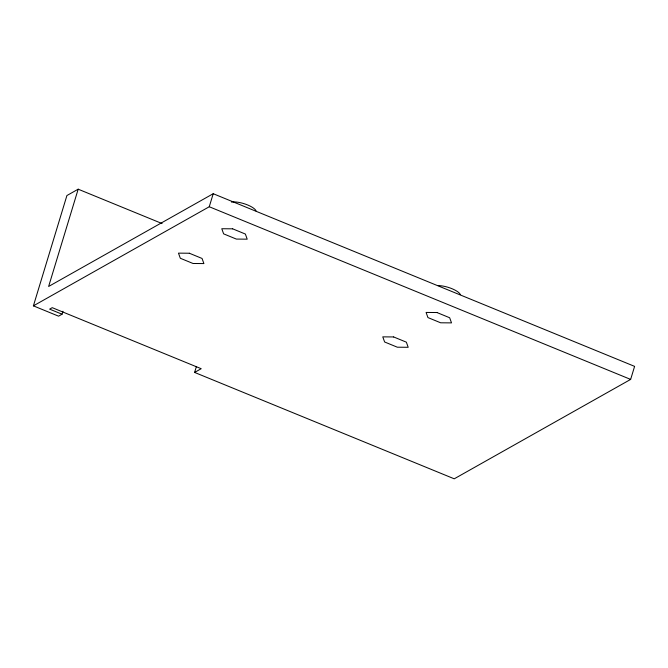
<?xml version="1.0" encoding="UTF-8"?>
<svg xmlns="http://www.w3.org/2000/svg" width="668" height="668" viewBox="0 0 668 668"><rect width="100%" height="100%" fill="white"/><g stroke="black" fill="none" stroke-linecap="round" stroke-linejoin="round"><path stroke-width="1" d="M62.959 311.238L62.049 314.219L58.584 316.173L33.4 305.852L66.917 195.532L78.181 189.186L162.073 223.555M78.181 189.186L48.622 286.472L213.217 193.712L634.6 366.373L630.642 379.407L454.24 478.814L194.605 372.427L196.392 366.54M33.4 305.852L209.259 206.746L213.217 193.712M194.605 372.427L201.21 368.711L52.229 307.664L49.632 309.134L62.049 314.219M209.259 206.746L630.642 379.407M438.258 285.603A14.345 4.501 16.9 0 1 460.377 294.671M231.429 202.078A14.345 4.501 16.9 0 1 245.899 204.299A14.345 4.501 16.9 0 1 256.069 210.954M232.648 228.823L221.784 228.732L223.63 233.858L236.347 239.077L247.21 239.169L245.365 234.042L232.648 228.823M189.336 253.23L178.473 253.139L180.318 258.265L193.027 263.484L203.899 263.576L202.045 258.449L189.336 253.23M436.955 312.532L426.092 312.44L427.938 317.576L440.655 322.794L451.518 322.886L449.664 317.751L436.955 312.532M393.644 336.948L382.772 336.856L384.626 341.983L397.335 347.201L408.198 347.293L406.353 342.166L393.644 336.948"/></g></svg>
